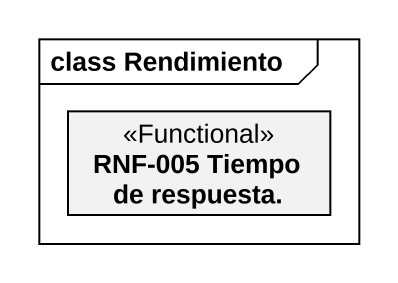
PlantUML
@startuml
mainframe class Rendimiento
hide circle
hide empty members
class "RNF-005 Tiempo de respuesta." as RNF_005_Tiempo_de_respuesta <<Functional>>
@enduml
